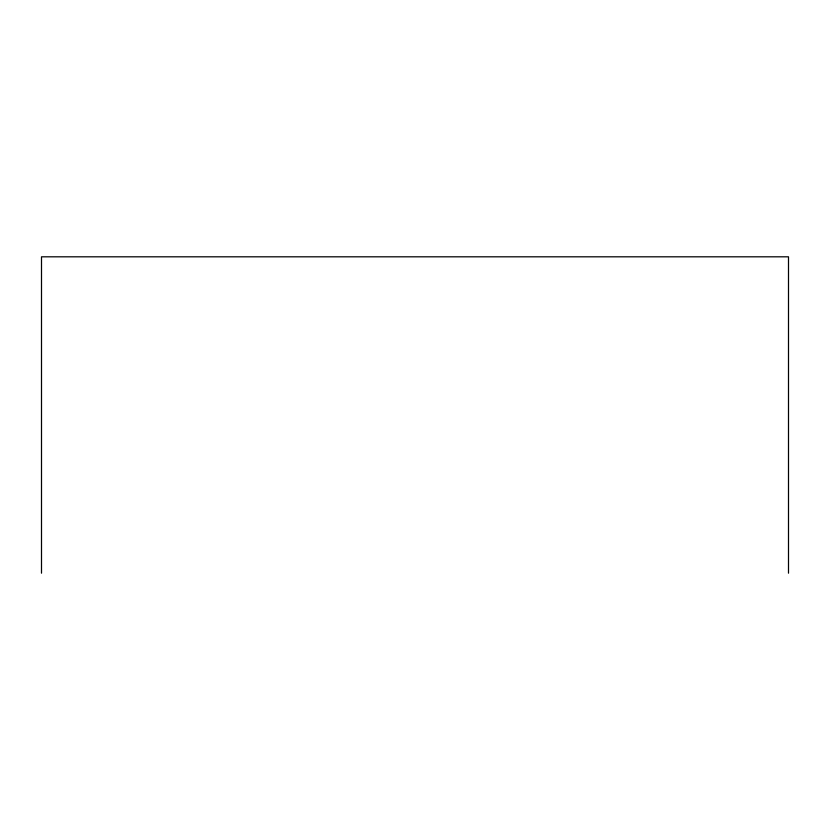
<?xml version="1.0" encoding="UTF-8"?>
<svg xmlns="http://www.w3.org/2000/svg" width="830" height="830" viewBox="0 0 830 830"><rect width="100%" height="100%" fill="white"/><g stroke="black" fill="none" stroke-linecap="round" stroke-linejoin="round"><path stroke-width="1.25" d="M788.5 573.188L788.5 256.812L41.5 256.812L41.5 573.188"/></g></svg>
